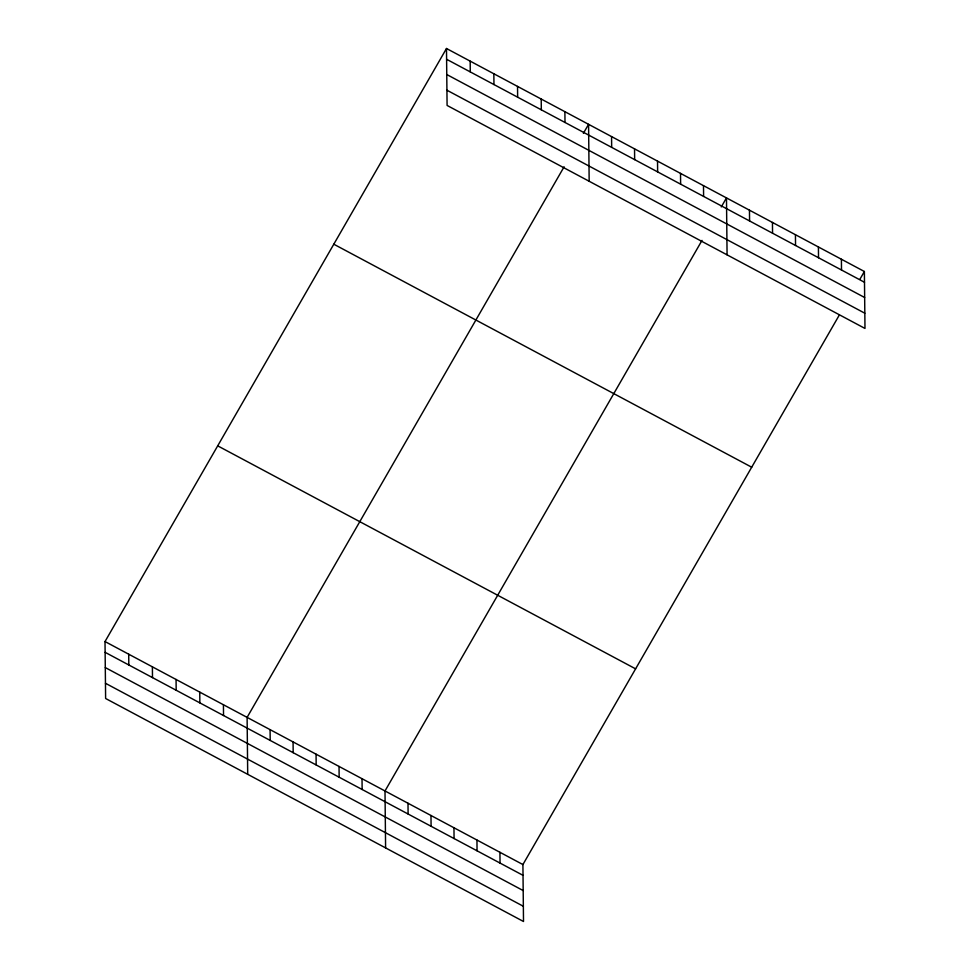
<?xml version="1.0" encoding="UTF-8"?>
<svg xmlns="http://www.w3.org/2000/svg" width="970" height="970" viewBox="0 0 970 970"><rect width="100%" height="100%" fill="white"/><g stroke="black" fill="none" stroke-linecap="round" stroke-linejoin="round"><path stroke-width="1.45" d="M839.183 315.274L522.915 864.561L523.509 921.5L105.621 698.497L105.015 641.558L446.491 48.5L864.379 271.503L864.985 328.442L447.085 105.439L446.491 48.5M564.103 166.804L247.107 717.376L247.702 774.327M583.382 133.326L588.572 124.318L589.166 181.269M702.013 240.402L385.005 790.962L385.599 847.913M721.292 206.925L726.481 197.904L727.076 254.855M859.929 279.227L864.379 271.503M446.6 59.279L864.5 282.282M446.758 74.52L864.658 297.511M446.928 90.21L864.816 313.213M333.801 244.21L751.702 467.213M217.704 445.848L635.605 668.851M105.015 641.558L522.915 864.561M105.136 652.337L523.024 875.34M105.293 667.578L523.182 890.569M105.451 683.268L523.351 906.271M841.402 259.233L841.511 270.012M818.413 246.962L818.522 257.753M795.436 234.704L795.545 245.483M772.447 222.433L772.556 233.224M749.458 210.175L749.58 220.954M703.492 185.646L703.602 196.425M680.516 173.375L680.625 184.154M657.527 161.117L657.636 171.896M634.538 148.846L634.659 159.626M611.561 136.588L611.67 147.367M564.892 111.683L565.001 122.462M541.212 99.049L541.321 109.828M517.531 86.415L517.64 97.194M493.851 73.769L493.96 84.56M499.926 852.29L500.047 863.07M470.171 61.134L470.28 71.913M476.949 840.032L477.058 850.811M453.96 827.762L454.069 838.541M430.983 815.491L431.092 826.282M407.994 803.233L408.103 814.012M362.028 778.704L362.137 789.483M339.039 766.433L339.148 777.212M316.062 754.175L316.171 764.954M293.073 741.904L293.183 752.684M270.084 729.646L270.206 740.425M223.427 704.741L223.536 715.52M199.747 692.107L199.856 702.886M176.067 679.473L176.176 690.252M152.387 666.827L152.496 677.618M128.707 654.192L128.816 664.971"/></g></svg>
